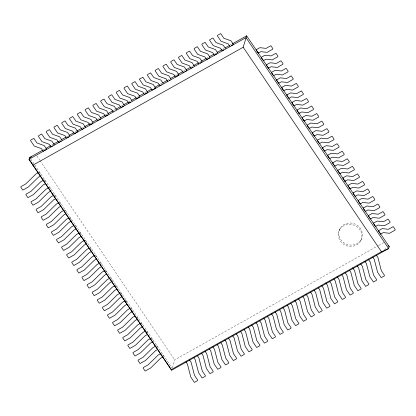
<?xml version="1.0" encoding="UTF-8"?>
<svg xmlns="http://www.w3.org/2000/svg" width="416" height="416" viewBox="0 0 416 416"><rect width="100%" height="100%" fill="white"/><g stroke="black" fill="none" stroke-linecap="round" stroke-linejoin="round"><path stroke-width="0.31" stroke-dasharray="2.08 1.56" d="M172.479 367.806L174.72 359.819L378.227 245.69M64.438 210.543L64.667 209.908L66.654 212.852M84.828 240.698L85.056 240.063L87.048 243.006M115.419 285.927L115.648 285.298L117.634 288.236M137.8 319.025L138.029 318.391L136.37 315.942M163.285 356.72L163.514 356.086L161.86 353.636M339.425 230.168L339.908 228.821M360.849 240.594A11.929 10.946 19.9 0 0 349.097 224.323A11.929 10.946 19.9 0 0 340.46 241.228A11.929 10.946 19.9 0 0 360.849 240.594L361.338 239.247A11.929 10.946 19.9 0 0 349.586 222.976A11.929 10.946 19.9 0 0 340.948 239.881A11.929 10.946 19.9 0 0 361.338 239.247M43.269 149.874L44.97 148.918M51.766 145.106L52.9 144.472M59.129 140.977L60.83 140.02M66.498 136.843L68.76 135.574M74.428 132.397L76.695 131.128M82.358 127.951L84.058 126.994M89.721 123.817L91.988 122.548M97.651 119.371L99.918 118.102M105.586 114.925L107.281 113.968M113.516 110.474L115.216 109.522M121.446 106.028L123.146 105.076M128.809 101.899L130.51 100.942M136.739 97.448L138.44 96.496M144.674 93.002L146.37 92.05M160.534 84.105L162.235 83.153M167.898 79.976L169.031 79.342M175.828 75.525L177.528 74.573M183.196 71.396L185.458 70.127M191.693 66.633L192.826 65.993M199.056 62.499L200.756 61.547M206.986 58.053L208.12 57.418M214.916 53.607L216.05 52.967M222.284 49.473L224.546 48.204M230.214 45.027L231.348 44.392M378.794 245.372L384.462 242.19M384.176 249.595L387.01 248.004M36.821 155.891L39.728 160.196M40.092 160.732L174.72 359.819M30.763 159.11L171.943 367.879M39.177 172.214L40.836 174.663M44.273 179.754L46.264 182.692M49.374 187.294L51.36 190.232M54.47 194.834L56.456 197.772M59.566 202.368L61.558 205.312M69.763 217.448L71.755 220.386M74.864 224.988L76.851 227.926M79.96 232.523L81.947 235.466M90.158 247.603L91.811 250.052M95.254 255.143L97.24 258.081M100.355 262.683L102.341 265.621M105.451 270.218L107.437 273.161M110.547 277.758L112.538 280.696M120.744 292.838L122.73 295.776M125.84 300.373L127.832 303.316M130.941 307.913L132.928 310.856M141.138 322.993L142.792 325.442M146.567 331.022L148.221 333.471M151.33 338.068L153.322 341.011M156.432 345.608L158.418 348.546"/><path stroke-width="0.62" d="M32.89 165.199L243.194 47.252L246.641 35.812L389.272 246.735L388.622 248.534L171.652 370.219L29.021 159.297L29.671 157.498L42.702 150.192M46.181 149.49L46.41 148.855L44.195 145.584L36.998 142.984L33.868 138.356L30.831 140.057L30.602 140.691L34.216 146.026L41.413 148.626L43.144 151.19L45.677 149.77M53.966 145.122L54.194 144.492L51.979 141.216L44.782 138.616L41.652 133.988L38.615 135.694L38.386 136.323L41.995 141.664L49.197 144.264L50.929 146.822M77.314 132.023L77.542 131.394L75.332 128.123L68.136 125.523L65.005 120.895L61.968 122.595L61.74 123.23L65.348 128.565L72.545 131.165L74.282 133.728L76.809 132.309M85.098 127.66L85.327 127.031L83.117 123.755L75.92 121.155L72.79 116.527L69.753 118.232L69.524 118.862L73.133 124.202L80.33 126.797L82.066 129.36M186.29 70.907L186.519 70.278L184.309 67.002L177.107 64.407L173.976 59.774L170.945 61.48L170.716 62.109L174.325 67.449L181.522 70.049L183.253 72.613M258.263 53.139L260.91 51.657L267.108 52.359L272.62 49.265L272.849 48.636L270.858 45.692L266.079 48.376L259.886 47.674L256.506 49.572L256.277 50.201L258.263 53.139L258.492 52.51M263.364 60.679L266.011 59.197L272.204 59.894L277.716 56.805L277.945 56.176L275.959 53.232L271.18 55.916L264.982 55.214L261.602 57.106L261.373 57.741L263.364 60.679L263.593 60.05M268.46 68.219L271.107 66.732L277.306 67.434L282.818 64.345L283.046 63.71L281.055 60.772L276.276 63.45L270.083 62.754L266.703 64.646L266.474 65.281L268.46 68.219L268.689 67.59M299.047 113.454L301.694 111.966L307.892 112.668L313.404 109.574L313.633 108.945L311.646 106.007L306.868 108.685L300.669 107.983L297.289 109.881L297.06 110.51L299.047 113.454L299.276 112.819M304.148 120.988L306.795 119.506L312.993 120.208L318.5 117.114L318.729 116.485L316.742 113.542L311.964 116.225L305.765 115.523L302.385 117.421L302.156 118.05L304.148 120.988L304.377 120.359M309.244 128.528L311.891 127.046L318.089 127.743L323.601 124.654L323.83 124.025L321.838 121.082L317.06 123.765L310.866 123.063L307.486 124.956L307.258 125.59L309.244 128.528L309.473 127.899M339.836 173.763L342.477 172.276L348.676 172.978L354.188 169.889L354.416 169.255L352.43 166.317L347.651 168.995L341.453 168.298L338.073 170.191L337.844 170.82L339.836 173.763L340.059 173.129M344.932 181.303L347.578 179.816L353.777 180.518L359.284 177.424L359.512 176.795L357.526 173.857L352.747 176.535L346.549 175.833L343.169 177.731L342.945 178.36L344.932 181.303L345.16 180.669M350.028 188.838L352.674 187.356L358.873 188.058L364.385 184.964L364.614 184.335L362.622 181.392L357.843 184.075L351.65 183.373L348.27 185.271L348.041 185.9L350.028 188.838L350.256 188.209M380.619 234.073L383.266 232.591L389.459 233.288L394.971 230.199L395.2 229.564L393.214 226.626L388.435 229.304L382.236 228.608L378.856 230.5L378.628 231.135L380.619 234.073L380.848 233.444M46.103 148.283L50.632 145.74M53.466 144.154L58.562 141.294M61.396 139.703L65.931 137.166M69.326 135.257L73.861 132.714M76.695 131.128L81.791 128.268M84.625 126.677L89.721 123.817M92.555 122.231L97.089 119.688M100.485 117.785L105.019 115.242M107.848 113.651L112.949 110.791M115.783 109.205L120.312 106.662M123.713 104.754L128.242 102.216M131.643 100.308L136.178 97.765M139.006 96.179L144.108 93.319M146.936 91.728L151.471 89.19M154.872 87.282L159.401 84.739M162.802 82.836L167.331 80.293M170.165 78.702L175.266 75.842M178.095 74.256L182.629 71.713M186.025 69.81L190.559 67.267M193.393 65.676L198.489 62.816M201.323 61.23L206.419 58.37M209.253 56.784L213.788 54.241M217.183 52.333L221.718 49.79M225.113 47.887L229.648 45.344M232.482 43.753L246.641 35.812M51.433 146.541L52.447 145.974M61.24 141.04L58.713 142.459L56.976 139.896L49.78 137.296L46.171 131.96L46.4 131.326L49.436 129.626L52.567 134.254L59.764 136.854L61.979 140.124M67.506 137.524L69.025 136.677M82.571 129.08L83.58 128.513M90.355 124.712L92.378 123.578M98.644 120.063L100.667 118.929M107.947 114.847L105.414 116.267L103.683 113.703L96.486 111.103L92.877 105.768L93.106 105.134L96.138 103.433L99.268 108.061L106.465 110.661L108.68 113.932M123.516 106.116L120.983 107.536L119.252 104.972L112.055 102.372L108.441 97.032L108.67 96.403L111.706 94.702L114.837 99.33L122.034 101.93L124.249 105.201M129.272 102.887L130.286 102.315M139.079 97.386L136.552 98.805L134.82 96.242L127.618 93.642L124.01 88.301L124.238 87.672L127.275 85.972L130.406 90.6L137.602 93.2L139.818 96.47M145.345 93.87L147.373 92.737M160.41 85.426L161.418 84.854M169.203 80.491L170.217 79.924M176.483 76.409L178.506 75.275M184.772 71.76L185.786 71.193M191.547 67.959L192.556 67.392M200.34 63.029L201.354 62.462M207.111 59.228L209.643 57.814M216.918 53.732L214.391 55.146L212.659 52.582L205.457 49.988L201.848 44.647L202.077 44.018L205.114 42.312L208.244 46.94L215.441 49.54L217.656 52.816M222.68 50.497L223.694 49.93M231.478 45.568L232.996 44.715L233.225 44.086L231.01 40.81L223.813 38.21L220.683 33.582L217.646 35.287L217.417 35.916L221.026 41.257L228.223 43.852L229.96 46.415M38.048 172.848L35.797 174.112L25.808 183.888L21.029 186.571L20.8 187.2L22.786 190.138L28.298 187.049L38.288 177.268L40.409 176.082M43.711 180.071L40.898 181.646L30.904 191.428L26.125 194.106L25.896 194.74L27.888 197.678L33.4 194.589L43.389 184.808L45.505 183.622M48.246 187.923L45.994 189.186L36.005 198.968L31.226 201.646L30.997 202.28L32.984 205.218L38.496 202.129L48.485 192.348L50.601 191.162M53.347 195.463L51.09 196.726L41.101 206.502L36.322 209.186L36.093 209.815L38.08 212.758L43.592 209.664L53.586 199.888L55.702 198.697M59.004 202.686L56.191 204.266L46.202 214.042L41.418 216.726L41.194 217.355L43.181 220.298L48.693 217.204L58.682 207.428L60.798 206.237M64.106 210.226L61.287 211.801L51.298 221.582L46.519 224.26L46.29 224.895L48.277 227.833L53.789 224.744L63.778 214.963L65.894 213.777M68.64 218.078L66.383 219.341L56.394 229.122L51.615 231.8L51.386 232.435L53.378 235.373L58.885 232.284L68.879 222.503L71.526 221.021M73.736 225.618L71.484 226.881L61.495 236.662L56.716 239.34L56.488 239.97L58.474 242.913L63.986 239.819L73.975 230.043L76.092 228.857M79.399 232.84L76.58 234.421L66.591 244.197L61.812 246.88L61.584 247.51L63.57 250.453L69.082 247.359L79.071 237.583L81.193 236.392M84.495 240.38L81.682 241.961L71.687 251.737L66.908 254.42L66.68 255.05L68.671 257.988L74.183 254.899L84.172 245.118L86.289 243.932M89.029 248.232L86.778 249.496L76.788 259.277L72.01 261.955L71.781 262.59L73.767 265.528L79.279 262.439L89.268 252.658L91.385 251.472M94.13 255.772L91.874 257.036L81.884 266.817L77.106 269.495L76.877 270.13L78.868 273.068L84.375 269.979L94.37 260.198L96.486 259.012M99.788 262.995L96.975 264.576L86.986 274.352L82.207 277.035L81.978 277.664L83.964 280.608L89.476 277.514L99.466 267.738L101.582 266.547M104.889 270.535L102.071 272.116L92.082 281.892L87.303 284.575L87.074 285.204L89.06 288.148L94.572 285.054L104.562 275.278L106.683 274.087M109.424 278.392L107.172 279.651L97.178 289.432L92.399 292.11L92.17 292.744L94.162 295.682L99.674 292.594L109.663 282.812L112.31 281.33M114.52 285.927L112.268 287.191L102.279 296.972L97.5 299.65L97.271 300.284L99.258 303.222L104.77 300.134L114.759 290.352L116.875 289.167M120.182 293.15L117.364 294.731L107.375 304.512L102.596 307.19L102.367 307.819L104.354 310.762L109.866 307.668L119.855 297.892L121.976 296.707M125.278 300.69L122.465 302.271L112.471 312.047L107.692 314.73L107.463 315.359L109.455 318.302L114.967 315.208L124.956 305.432L127.072 304.242M129.813 308.547L127.561 309.811L117.572 319.587L112.793 322.27L112.564 322.899L114.551 325.837L120.063 322.748L130.052 312.967L132.168 311.782M134.914 316.082L132.657 317.346L122.668 327.127L117.889 329.805L117.66 330.439L119.652 333.377L125.159 330.288L135.153 320.507L137.27 319.322M140.572 323.305L137.758 324.886L127.769 334.667L122.99 337.345L122.762 337.979L124.748 340.917L130.26 337.828L140.249 328.047L142.366 326.862M145.673 330.845L142.854 332.426L132.865 342.202L128.086 344.885L127.858 345.514L129.844 348.457L135.356 345.363L145.345 335.587L147.467 334.396M150.207 338.702L147.956 339.966L137.961 349.742L133.182 352.425L132.954 353.054L134.945 355.992L140.457 352.903L150.446 343.127L153.093 341.64M155.303 346.242L153.052 347.5L143.062 357.282L138.284 359.96L138.055 360.594L140.041 363.532L145.553 360.443L155.542 350.662L157.659 349.476M160.966 353.465L158.148 355.04L148.158 364.822L143.38 367.5L143.151 368.134L145.142 371.072L150.649 367.983L160.644 358.202L162.76 357.016M171.158 369.668L381.462 251.722L388.622 248.534L245.991 37.612L29.021 159.297L171.652 370.219M29.671 157.498L31.522 156.91M387.998 245.274L389.272 246.735M243.194 47.252L381.462 251.722M376.366 255.268L377.946 257.603L381.352 270.681L384.483 275.309L384.254 275.943L381.217 277.644L377.608 272.308L374.202 259.23L372.814 257.176M368.264 259.163L370.162 261.971L373.568 275.049L376.698 279.677L376.47 280.306L373.433 282.012L369.824 276.671L366.418 263.593L365.03 261.544M225.441 48.448L223.226 45.178L216.029 42.578L212.898 37.95L209.862 39.65L209.633 40.284L213.242 45.62L220.444 48.22L222.175 50.783M360.797 263.999L362.378 266.334L365.784 279.412L368.914 284.04L368.685 284.674L365.648 286.374L362.04 281.039L358.634 267.961L357.25 265.907M352.7 267.894L354.593 270.702L357.999 283.78L361.13 288.408L360.901 289.037L357.864 290.742L354.255 285.402L350.849 272.324L349.466 270.275M209.872 57.179L207.657 53.908L200.46 51.308L197.33 46.68L194.293 48.381L194.064 49.015L197.678 54.35L204.875 56.95L206.606 59.514M345.228 272.73L346.809 275.064L350.215 288.142L353.345 292.77L353.116 293.405L350.08 295.105L346.471 289.77L343.065 276.692L341.682 274.638M202.088 61.547L199.872 58.271L192.676 55.671L189.545 51.043L186.508 52.749L186.285 53.378L189.894 58.718L197.09 61.318L198.822 63.877M337.132 276.624L339.024 279.432L342.43 292.51L345.561 297.138L345.332 297.768L342.295 299.473L338.686 294.133L335.28 281.055L333.897 279.006M194.303 65.91L192.088 62.639L184.891 60.039L181.761 55.411L178.729 57.112L178.5 57.746L182.109 63.081L189.306 65.681L191.038 68.245M329.664 281.46L331.245 283.795L334.646 296.873L337.776 301.501L337.548 302.136L334.511 303.836L330.902 298.501L327.501 285.423L325.764 282.859M321.88 285.823L323.461 288.163L326.862 301.241L329.992 305.869L329.763 306.498L326.726 308.204L323.118 302.864L319.717 289.786L318.328 287.737M178.734 74.641L176.524 71.37L169.322 68.77L166.197 64.142L163.16 65.842L162.932 66.477L166.54 71.812L173.737 74.412L175.469 76.976M314.096 290.191L315.676 292.526L319.077 305.604L322.208 310.232L321.979 310.866L318.947 312.567L315.333 307.232L311.932 294.154L310.544 292.1M170.95 79.009L168.74 75.733L161.543 73.138L158.413 68.51L155.376 70.21L155.147 70.84L158.756 76.18L165.953 78.78L167.69 81.344M305.994 294.086L307.892 296.894L311.293 309.972L314.423 314.6L314.194 315.229L311.163 316.935L307.554 311.594L304.148 298.516L302.76 296.468M163.166 83.372L160.956 80.101L153.759 77.501L150.628 72.873L147.592 74.573L147.363 75.208L150.972 80.543L158.168 83.143L159.905 85.706M298.527 298.922L300.108 301.257L303.514 314.335L306.639 318.968L306.415 319.597L303.378 321.298L299.77 315.962L296.364 302.884L294.632 300.321M290.742 303.285L292.323 305.625L295.729 318.703L298.86 323.331L298.631 323.96L295.594 325.666L291.985 320.325L288.579 307.247L287.191 305.198M147.602 92.102L145.387 88.832L138.19 86.232L135.06 81.604L132.023 83.304L131.794 83.938L135.403 89.274L142.6 91.874L144.336 94.437M282.958 307.653L284.539 309.988L287.945 323.066L291.075 327.699L290.846 328.328L287.81 330.028L284.201 324.693L280.795 311.615L279.406 309.566M275.174 312.016L276.754 314.356L280.16 327.434L283.291 332.062L283.062 332.696L280.025 334.396L276.416 329.056L273.01 315.978L271.627 313.929M132.033 100.833L129.818 97.562L122.621 94.962L119.491 90.334L116.454 92.04L116.225 92.669L119.834 98.004L127.036 100.604L128.768 103.168M267.389 316.384L268.97 318.718L272.376 331.802L275.506 336.43L275.278 337.059L272.241 338.759L268.632 333.424L265.226 320.346L263.843 318.297M259.605 320.746L261.186 323.086L264.592 336.164L267.722 340.792L267.493 341.427L264.456 343.127L260.848 337.792L257.442 324.709L256.058 322.66M116.464 109.564L114.249 106.293L107.052 103.693L103.922 99.065L100.89 100.771L100.662 101.4L104.27 106.735L111.467 109.335L113.199 111.899M251.826 325.114L253.401 327.449L256.807 340.532L259.938 345.16L259.709 345.79L256.672 347.49L253.063 342.155L249.662 329.077L248.274 327.028M244.041 329.482L245.622 331.817L249.023 344.895L252.153 349.523L251.924 350.158L248.888 351.858L245.279 346.523L241.878 333.44L240.49 331.391M100.896 118.295L98.686 115.024L91.484 112.424L88.358 107.796L85.322 109.502L85.093 110.131L88.702 115.471L95.898 118.066L97.63 120.63M236.257 333.845L237.838 336.185L241.238 349.263L244.369 353.891L244.14 354.52L241.103 356.226L237.494 350.886L234.094 337.808L232.705 335.759M93.111 122.663L90.901 119.392L83.704 116.792L80.574 112.164L77.537 113.864L77.308 114.499L80.917 119.834L88.114 122.434L89.846 124.998M228.472 338.213L230.053 340.548L233.454 353.626L236.584 358.254L236.356 358.888L233.324 360.589L229.71 355.254L226.309 342.176L224.921 340.122M220.688 342.576L222.269 344.916L225.675 357.994L228.8 362.622L228.571 363.251L225.54 364.957L221.931 359.616L218.525 346.538L217.136 344.49M212.904 346.944L214.484 349.279L217.89 362.357L221.021 366.985L220.792 367.619L217.755 369.32L214.146 363.984L210.74 350.906L209.352 348.852M69.758 135.762L67.548 132.486L60.351 129.886L57.221 125.258L54.184 126.963L53.955 127.592L57.564 132.933L64.761 135.528L66.498 138.091M205.119 351.307L206.7 353.647L210.106 366.725L213.236 371.353L213.008 371.982L209.971 373.688L206.362 368.347L202.956 355.269L201.568 353.22M197.335 355.675L198.916 358.01L202.322 371.088L205.452 375.716L205.223 376.35L202.186 378.05L198.578 372.715L195.172 359.637L193.788 357.583M189.55 360.038L191.131 362.378L194.537 375.456L197.668 380.084L197.439 380.713L194.402 382.418L190.793 377.078L187.387 364L186.004 361.951M139.807 78.941L139.578 79.57L143.187 84.911L150.384 87.511L152.121 90.074L155.152 88.369L155.381 87.74L153.171 84.464L145.974 81.869L142.844 77.241L139.807 78.941M271.799 72.186L271.57 72.816L273.562 75.759L276.203 74.272L282.402 74.974L287.914 71.885L288.142 71.25L286.156 68.312L281.377 70.99L275.179 70.288L271.799 72.186M276.9 79.726L276.671 80.356L278.658 83.294L281.304 81.812L287.503 82.514L293.01 79.42L293.238 78.79L291.252 75.852L286.473 78.53L280.275 77.828L276.9 79.726M281.996 87.261L281.767 87.896L283.754 90.834L286.4 89.352L292.599 90.054L298.111 86.96L298.34 86.33L296.348 83.387L291.569 86.07L285.376 85.368L281.996 87.261M287.092 94.801L286.863 95.436L288.855 98.374L291.502 96.892L297.695 97.588L303.207 94.5L303.436 93.865L301.449 90.927L296.67 93.605L290.472 92.908L287.092 94.801M292.193 102.341L291.964 102.97L293.951 105.914L296.598 104.426L302.796 105.128L308.308 102.04L308.537 101.405L306.545 98.467L301.766 101.145L295.568 100.448L292.193 102.341M312.582 132.496L312.354 133.13L314.345 136.068L316.992 134.581L323.185 135.283L328.697 132.194L328.926 131.56L326.94 128.622L322.161 131.3L315.962 130.603L312.582 132.496M317.684 140.036L317.455 140.665L319.441 143.608L322.088 142.121L328.286 142.823L333.793 139.734L334.022 139.1L332.036 136.162L327.257 138.84L321.058 138.138L317.684 140.036M322.78 147.576L322.551 148.205L324.537 151.143L327.184 149.661L333.382 150.363L338.894 147.269L339.123 146.64L337.132 143.697L332.353 146.38L326.16 145.678L322.78 147.576M327.876 155.111L327.647 155.745L329.638 158.683L332.285 157.201L338.478 157.898L343.99 154.809L344.219 154.18L342.233 151.237L337.454 153.92L331.256 153.218L327.876 155.111M332.977 162.651L332.748 163.285L334.734 166.223L337.381 164.741L343.58 165.438L349.092 162.349L349.32 161.715L347.329 158.777L342.55 161.455L336.352 160.758L332.977 162.651M353.366 192.806L353.137 193.44L355.129 196.378L357.776 194.896L363.969 195.593L369.481 192.504L369.71 191.875L367.723 188.932L362.944 191.615L356.746 190.913L353.366 192.806M358.467 200.346L358.238 200.975L360.225 203.918L362.872 202.431L369.07 203.133L374.582 200.044L374.806 199.41L372.819 196.472L368.04 199.15L361.842 198.453L358.467 200.346M363.563 207.886L363.334 208.515L365.321 211.458L367.968 209.971L374.166 210.673L379.678 207.584L379.907 206.95L377.92 204.012L373.136 206.69L366.943 205.988L363.563 207.886M368.659 215.426L368.43 216.055L370.422 218.993L373.069 217.511L379.262 218.213L384.774 215.119L385.003 214.49L383.016 211.546L378.238 214.23L372.039 213.528L368.659 215.426M373.76 222.96L373.532 223.595L375.518 226.533L378.165 225.051L384.363 225.748L389.875 222.659L390.104 222.03L388.112 219.086L383.334 221.77L377.14 221.068L373.76 222.96"/></g></svg>
